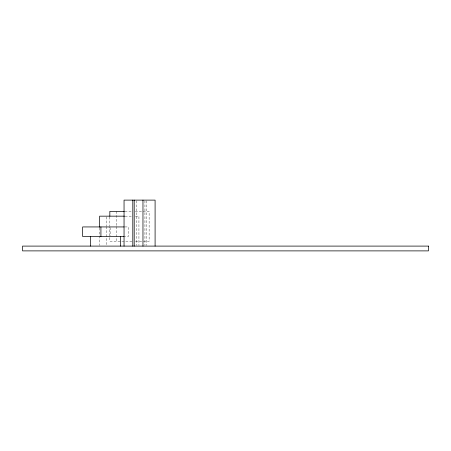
<?xml version="1.0" encoding="UTF-8"?>
<svg xmlns="http://www.w3.org/2000/svg" width="451" height="451" viewBox="0 0 451 451"><rect width="100%" height="100%" fill="white"/><g stroke="black" fill="none" stroke-linecap="round" stroke-linejoin="round"><path stroke-width="0.34" stroke-dasharray="2.25 1.69" d="M124.916 211.372L131.974 211.372M135.289 211.372L149.129 211.372L149.129 241.308L135.289 241.308M125.096 216.159L132.16 216.159M135.475 216.159L138.931 216.159L138.931 245.4M124.871 226.938L128.394 226.938L128.394 236.516L124.871 236.516M131.974 241.308L109.835 241.308L109.835 226.684M146.333 200.808L146.333 245.4M144.934 200.808L144.934 245.4M136.174 200.808L136.174 245.4M116.612 211.372L116.612 225.99M116.612 226.684L116.612 241.308M110.134 227.62L110.134 235.834M109.835 216.937L109.835 225.99M106.419 216.858L106.419 225.906M106.419 226.605L106.419 245.4M99.643 227.997L99.643 245.4"/><path stroke-width="0.68" d="M124.363 211.372L109.835 211.372L109.835 216.243M124.549 216.159L99.643 216.159L99.643 227.298M124.183 226.938L82.657 226.938L82.657 236.516L124.183 236.516M155.093 246.099L155.093 200.114L124.048 200.114L124.048 246.099M142.967 200.114L142.967 246.099M134.206 200.114L134.206 246.099M132.803 200.114L132.803 246.099M120.496 236.516L120.496 246.099M100.923 226.938L100.923 236.516M90.561 236.516L90.561 246.099M428.45 246.099L22.55 246.099L22.55 250.886L428.45 250.886L428.45 246.099"/></g></svg>
